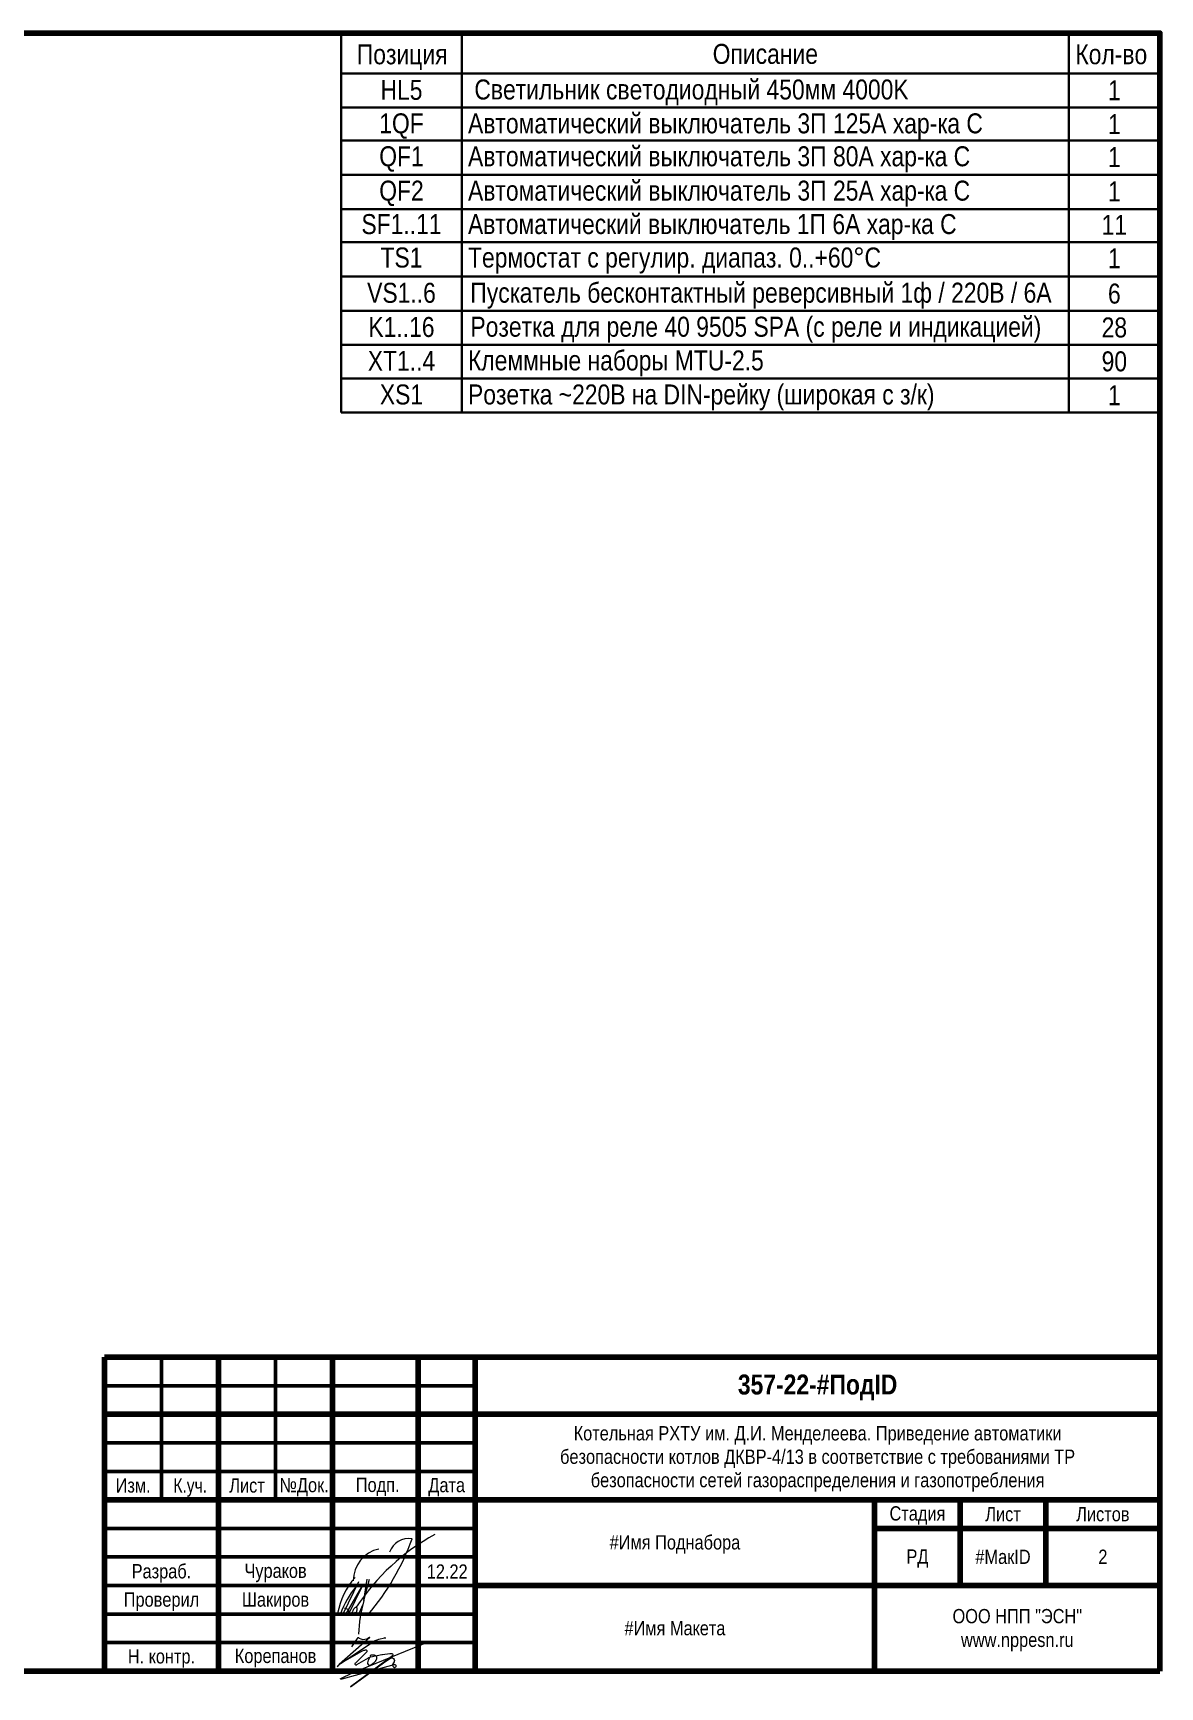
# Model space of a CAD drawing. Header units: millimetres. Extents: x -6000 to 26000, y -6000 to 26000.
# Drawn here: x 217.5 to 415, y -5159.4 to -4869.7 of the extents above; entities that cross this region are included whole.
import ezdxf

# ---------------------------------------------------------------- set-up
doc = ezdxf.new("R2010")
doc.units = ezdxf.units.MM
doc.header["$MEASUREMENT"] = 0
for name, color, linetype, lineweight in [('0_Ном._пера__1', 7, 'Continuous', 15), ('0_Ном._пера__241', 7, 'Continuous', 50), ('0_Ном._пера__246', 7, 'Continuous', 100), ('2D - Общий_Ном._пера__21', 7, 'Continuous', 30), ('Аннотация - Текст_Ном._пера__1', 7, 'Continuous', 15)]:
    doc.layers.add(name, color=color, linetype=linetype, lineweight=lineweight)
doc.layers.add('0_Ном._пера__9', color=7, linetype='Continuous', lineweight=15, true_color=0x3dad99)
doc.styles.add('СГЕНЕРИР_СТИЛЬ_1', font='')
doc.styles.add('СГЕНЕРИР_СТИЛЬ_4', font='')
doc.styles.get('СГЕНЕРИР_СТИЛЬ_1').set_extended_font_data('Arial Narrow')
doc.styles.get('СГЕНЕРИР_СТИЛЬ_4').set_extended_font_data('Arial Narrow', bold=True)

msp = doc.modelspace()

# ---------------------------------------------------------------- linework, layer by layer
at = {"layer": '0_Ном._пера__241', "color": 7, "linetype": 'Continuous', "lineweight": 50}
for p, q in [((240, -5101.67), (240, -5126.67)), ((260, -5101.67), (260, -5126.67)), ((230, -5106.67), (295, -5106.67)), ((230, -5116.67), (295, -5116.67)), ((295, -5121.67), (230, -5121.67)), ((295, -5131.67), (230, -5131.67)), ((295, -5136.67), (230, -5136.67)), ((295, -5141.67), (230, -5141.67)), ((295, -5146.67), (230, -5146.67)), ((295, -5151.67), (230, -5151.67))]:
    msp.add_line(p, q, dxfattribs=at)
at = {"layer": '0_Ном._пера__246', "color": 7, "linetype": 'Continuous', "lineweight": 100}
for p, q in [((415, -5101.67), (230, -5101.67)), ((230, -5101.67), (230, -5156.67)), ((250, -5101.67), (250, -5156.67)), ((270, -5101.67), (270, -5156.67)), ((285, -5101.67), (285, -5156.67)), ((295, -5101.67), (295, -5156.67)), ((415, -5111.67), (230, -5111.67)), ((415, -5126.67), (230, -5126.67)), ((365, -5156.67), (365, -5126.67)), ((380, -5126.67), (380, -5141.67)), ((395, -5126.67), (395, -5141.67)), ((415, -5131.67), (365, -5131.67)), ((415, -5141.67), (295, -5141.67))]:
    msp.add_line(p, q, dxfattribs=at)
at = {"layer": '0_Ном._пера__246', "color": 7, "linetype": 'Continuous', "lineweight": 100, "flags": 128}
msp.add_lwpolyline([(415, -5156.67), (415, -4869.67), (20, -4869.67), (20, -5156.67)], close=True, dxfattribs=at)
at = {"layer": '0_Ном._пера__9', "color": 135, "linetype": 'Continuous', "lineweight": 15, "true_color": 0x3dad99}
for p, q in [((274.54, -5141.02), (271.86, -5146.57)), ((272.35, -5146.66), (275.1, -5141.88)), ((275.1, -5141.88), (272.84, -5146.57)), ((275.49, -5144.31), (276.47, -5140.55)), ((275.49, -5144.31), (276.07, -5140.58)), ((274.27, -5145.73), (274.13, -5146.77)), ((274.53, -5146.82), (275.27, -5145.08)), ((273.33, -5146.66), (273.51, -5146.34))]:
    msp.add_line(p, q, dxfattribs=at)
at = {"layer": '0_Ном._пера__9', "color": 135, "linetype": 'Continuous', "lineweight": 15, "true_color": 0x3dad99, "flags": 128}
for points in [[(273.37, -5152.43), (274.48, -5150.8, -0.414214), (274.51, -5150.79), (274.64, -5150.88, 0.267949), (275.98, -5150.99), (276.48, -5150.75, -0.775573), (276.51, -5150.78), (271.17, -5155.52), (270.81, -5155.87), (270.95, -5155.73, 0.030067), (271.39, -5155.36), (276.91, -5151.67, -0.091908), (278.11, -5151.08), (279.12, -5150.81, -0.933541), (279.19, -5150.93)], [(271.87, -5155.05), (275.11, -5153.2, -0.08719), (275.64, -5152.97), (275.75, -5152.94, -0.702393), (275.98, -5153.28), (273.94, -5155.31, 0.136086), (273.9, -5155.41, 0.443716), (274.02, -5155.55), (274.18, -5155.55, 0.161222), (274.25, -5155.53), (276.29, -5154.33, -0.026522), (276.38, -5154.26, -0.768791), (276.46, -5154.34), (276.23, -5154.77, 0.105043), (276.11, -5155.19, 0.43472), (276.54, -5155.65, 0.16132), (276.66, -5155.61), (277.28, -5155.15, 0.102211), (277.56, -5154.84), (277.58, -5154.79, -0.023478), (277.62, -5154.74, 0.197304), (277.75, -5154.18, 0.161257), (277.69, -5154.07, 0.094433), (277.46, -5153.92), (277.44, -5153.91, 0.083774), (277.2, -5153.85, 0.05387), (276.8, -5153.87, 0.985858), (276.69, -5154.19), (278.65, -5153.75, -0.027151), (278.73, -5153.74), (280.02, -5153.6, -0.046388), (280.15, -5153.59), (280.38, -5153.61, -0.65616), (280.5, -5153.97), (273.14, -5159.44), (279.32, -5154.94), (280.16, -5154.39), (280.27, -5154.37, -0.038414), (280.38, -5154.36), (280.48, -5154.36), (280.5, -5154.37, -0.402341), (280.8, -5154.97, 0.020676), (280.78, -5155.03), (280.55, -5155.41, 0.467701), (280.83, -5156.02, 0.131652), (281.07, -5155.93, 0.726247), (280.97, -5155.56), (280.88, -5155.54, 0.115506), (280.74, -5155.55), (274.6, -5157.27), (271.6, -5158.1), (271.48, -5158.09, -0.747293), (271.44, -5157.94), (273.5, -5156.96), (286.93, -5151.49)]]:
    msp.add_lwpolyline(points, format="xyb", dxfattribs=at)
at = {"layer": '0_Ном._пера__9', "color": 135, "linetype": 'Continuous', "lineweight": 15, "true_color": 0x3dad99}
for centre, radius, start, end in [((306.41, -5166.51), 38.51, 118.6981, 146.8966), ((243.78, -5119.17), 42.61, 319.6537, 340.3805), ((283.34, -5136.95), 3.52, 80.6082, 161.7985), ((279.27, -5140.82), 5.66, 101.6434, 180.3746), ((283.79, -5148.91), 13.12, 138.6736, 169.7126), ((286.05, -5151.91), 15.59, 139.9163, 160.3208), ((272.19, -5146.36), 0.668, 353.3227, 96.6773), ((296.11, -5150.55), 21.55, 163.167, 179.0964), ((273.35, -5146.06), 0.661, 268.7016, 341.1724)]:
    msp.add_arc(centre, radius, start, end, dxfattribs=at)
msp.add_ellipse((273.9, -5146.13), major_axis=(0.248, 0.662), ratio=0.421875, dxfattribs=at)
at = {"layer": '2D - Общий_Ном._пера__21', "color": 7, "linetype": 'Continuous', "lineweight": 30}
for p, q in [((271.49, -4869.67), (271.49, -4936.14)), ((271.49, -4869.67), (415, -4869.67)), ((292.66, -4869.67), (292.66, -4936.14)), ((399.02, -4869.67), (399.02, -4936.14)), ((415, -4869.67), (415, -4936.14)), ((271.49, -4876.77), (415, -4876.77)), ((271.49, -4882.71), (415, -4882.71)), ((271.49, -4888.47), (415, -4888.47)), ((271.49, -4894.5), (415, -4894.5)), ((271.49, -4900.52), (415, -4900.52)), ((271.49, -4906.31), (415, -4906.31)), ((271.49, -4912.32), (415, -4912.32)), ((271.49, -4918.34), (415, -4918.34)), ((271.49, -4924.27), (415, -4924.27)), ((271.49, -4930.21), (415, -4930.21)), ((271.49, -4936.14), (415, -4936.14))]:
    msp.add_line(p, q, dxfattribs=at)

# ---------------------------------------------------------------- texts
at = {"layer": '0_Ном._пера__1', "color": 7, "linetype": 'Continuous', "lineweight": 15, "attachment_point": 5}
for s, insert, char_height, style in [('\\A1;{\\pqc;\\fArial Narrow|b1|i0|c204|p34;357-22\\fArial Narrow|b1|i0|c204|p34;-\\fArial Narrow|b1|i0|c204|p34;#ПодID}', (355, -5106.96), 3.5, 'СГЕНЕРИР_СТИЛЬ_4'), ('\\A1;{\\pqc;\\fArial Narrow|b0|i0|c204|p34;Изм.}', (235.04, -5124.16), 2.5, 'СГЕНЕРИР_СТИЛЬ_1'), ('\\A1;{\\W0.950000x;\\pqc;\\fArial Narrow|b0|i0|c204|p34;К.уч.}', (245.04, -5124.51), 2.5, 'СГЕНЕРИР_СТИЛЬ_1'), ('\\A1;{\\pqc;\\fArial Narrow|b0|i0|c204|p34;Лист}', (255, -5124.16), 2.5, 'СГЕНЕРИР_СТИЛЬ_1'), ('\\A1;{\\pqc;\\fArial Narrow|b0|i0|c204|p34;№Док.}', (265, -5124.43), 2.5, 'СГЕНЕРИР_СТИЛЬ_1'), ('\\A1;{\\pqc;\\fArial Narrow|b0|i0|c204|p34; Подп.}', (277.5, -5124.4), 2.5, 'СГЕНЕРИР_СТИЛЬ_1'), ('\\A1;{\\pqc;\\fArial Narrow|b0|i0|c204|p34;Дата}', (290, -5124.43), 2.5, 'СГЕНЕРИР_СТИЛЬ_1'), ('\\A1;{\\pqc;\\fArial Narrow|b0|i0|c204|p34;Стадия}', (372.5, -5129.4), 2.5, 'СГЕНЕРИР_СТИЛЬ_1'), ('\\A1;{\\pqc;\\fArial Narrow|b0|i0|c204|p34;Лист}', (387.5, -5129.18), 2.5, 'СГЕНЕРИР_СТИЛЬ_1'), ('\\A1;{\\pqc;\\fArial Narrow|b0|i0|c204|p34;Листов}', (405, -5129.18), 2.5, 'СГЕНЕРИР_СТИЛЬ_1'), ('\\A1;{\\pqc;\\fArial Narrow|b0|i0|c204|p34;#Имя Поднабора}', (330, -5134.48), 2.5, 'СГЕНЕРИР_СТИЛЬ_1'), ('\\A1;{\\pqc;\\fArial Narrow|b0|i0|c204|p34;РД}', (372.5, -5136.96), 2.5, 'СГЕНЕРИР_СТИЛЬ_1'), ('\\A1;{\\pqc;\\fArial Narrow|b0|i0|c204|p34;#МакID}', (387.5, -5136.66), 2.5, 'СГЕНЕРИР_СТИЛЬ_1'), ('\\A1;{\\pqc;\\fArial Narrow|b0|i0|c204|p34;#Имя Макета}', (330, -5149.16), 2.5, 'СГЕНЕРИР_СТИЛЬ_1')]:
    msp.add_mtext(s, dxfattribs=dict(at, insert=insert, char_height=char_height, style=style))
at = {"layer": '0_Ном._пера__1', "color": 7, "linetype": 'Continuous', "lineweight": 15, "insert": (355, -5119.48), "char_height": 2.5, "width": 102.1134, "attachment_point": 5, "line_spacing_factor": 0.984993, "style": 'СГЕНЕРИР_СТИЛЬ_1'}
msp.add_mtext('\\A1;{\\pqc;\\fArial Narrow|b0|i0|c204|p34;Котельная РХТУ им. Д.И. Менделеева. Приведение автоматики безопасности котлов ДКВР-4/13 в соответствие с требованиями ТР безопасности сетей газораспределения и газопотребления}', dxfattribs=at)
at = {"layer": '0_Ном._пера__1', "color": 7, "linetype": 'Continuous', "lineweight": 15, "insert": (390, -5149.49), "char_height": 2.5, "attachment_point": 5, "line_spacing_factor": 0.996855, "style": 'СГЕНЕРИР_СТИЛЬ_1'}
msp.add_mtext('\\A1;{\\pqc;\\fArial Narrow|b0|i0|c204|p34;ООО НПП "ЭСН"\\P\\pqc;\\fArial Narrow|b0|i0|c204|p34;www.nppesn.ru}', dxfattribs=at)
at = {"layer": 'Аннотация - Текст_Ном._пера__1', "color": 7, "linetype": 'Continuous', "lineweight": 15, "style": 'СГЕНЕРИР_СТИЛЬ_1'}
for s, insert, char_height, attachment_point in [('\\A1;{\\pqc;\\fArial Narrow|b0|i0|c204|p34;Позиция}', (282.18, -4871.64), 3.5, 2), ('\\A1;{\\pqc;\\fArial Narrow|b0|i0|c204|p34;Описание}', (345.84, -4871.57), 3.5, 2), ('\\A1;{\\pqc;\\fArial Narrow|b0|i0|c204|p34;Кол\\fArial Narrow|b0|i0|c204|p34;-во}', (406.48, -4871.63), 3.5, 2), ('\\A1;{\\pqc;\\fArial Narrow|b0|i0|c204|p34;HL5}', (282.07, -4877.87), 3.5, 2), ('\\A1;{\\pql;\\fArial Narrow|b0|i0|c204|p34; Светильник светодиодный 450мм 4000K}', (293.73, -4877.81), 3.5, 1), ('\\A1;{\\pqc;\\fArial Narrow|b0|i0|c204|p34;1}', (407.01, -4877.94), 3.5, 2), ('\\A1;{\\pqc;\\fArial Narrow|b0|i0|c204|p34;1\\fArial Narrow|b0|i0|c204|p34;QF}', (282.07, -4883.74), 3.5, 2), ('\\A1;{\\pql;\\fArial Narrow|b0|i0|c204|p34;Автоматический выключатель 3П 125А хар-ка C}', (293.73, -4883.74), 3.5, 1), ('\\A1;{\\pqc;\\fArial Narrow|b0|i0|c204|p34;1}', (407.01, -4883.88), 3.5, 2), ('\\A1;{\\pqc;\\fArial Narrow|b0|i0|c204|p34;QF1}', (282.07, -4889.51), 3.5, 2), ('\\A1;{\\pql;\\fArial Narrow|b0|i0|c204|p34;Автоматический выключатель 3П 80А\\fArial Narrow|b0|i0|c204|p34; хар-ка C}', (293.73, -4889.51), 3.5, 1), ('\\A1;{\\pqc;\\fArial Narrow|b0|i0|c204|p34;1}', (407.01, -4889.64), 3.5, 2), ('\\A1;{\\pqc;\\fArial Narrow|b0|i0|c204|p34;QF\\fArial Narrow|b0|i0|c204|p34;2}', (282.07, -4895.53), 3.5, 2), ('\\A1;{\\pql;\\fArial Narrow|b0|i0|c204|p34;Автоматический выключатель 3П 25А хар-ка C}', (293.73, -4895.53), 3.5, 1), ('\\A1;{\\pqc;\\fArial Narrow|b0|i0|c204|p34;1}', (407.01, -4895.66), 3.5, 2), ('\\A1;{\\pqc;\\fArial Narrow|b0|i0|c204|p34;SF1..11}', (282.07, -4901.39), 3.5, 2), ('\\A1;{\\pql;\\fArial Narrow|b0|i0|c204|p34;Автоматический выключатель \\fArial Narrow|b0|i0|c204|p34;1\\fArial Narrow|b0|i0|c204|p34;П \\fArial Narrow|b0|i0|c204|p34;6\\fArial Narrow|b0|i0|c204|p34;А хар-ка C}', (293.73, -4901.39), 3.49402, 1), ('\\A1;{\\pqc;\\fArial Narrow|b0|i0|c204|p34;1\\fArial Narrow|b0|i0|c204|p34;1}', (407.01, -4901.52), 3.5, 2), ('\\A1;{\\pqc;\\fArial Narrow|b0|i0|c204|p34;TS1}', (282.07, -4907.25), 3.5, 2), ('\\A1;{\\pql;\\fArial Narrow|b0|i0|c204|p34;Термостат с рег\\fArial Narrow|b0|i0|c204|p34;улир\\fArial Narrow|b0|i0|c204|p34;. диапаз. 0..+60°С}', (293.73, -4907.25), 3.5, 1), ('\\A1;{\\pqc;\\fArial Narrow|b0|i0|c204|p34;1}', (407.01, -4907.39), 3.5, 2), ('\\A1;{\\pqc;\\fArial Narrow|b0|i0|c204|p34;VS1..6}', (282.07, -4913.43), 3.5, 2), ('\\A1;{\\pqc;\\fArial Narrow|b0|i0|c204|p34;П\\fArial Narrow|b0|i0|c204|p34;ускатель бесконтактный реверсивный\\fArial Narrow|b0|i0|c204|p34; 1ф / 220В / 6А}', (345.07, -4913.41), 3.5, 2), ('\\A1;{\\pqc;\\fArial Narrow|b0|i0|c204|p34;6}', (407.01, -4913.57), 3.5, 2), ('\\A1;{\\pqc;\\fArial Narrow|b0|i0|c204|p34;K1..\\fArial Narrow|b0|i0|c204|p34;16}', (282.07, -4919.42), 3.5, 2), ('\\A1;{\\pqc;\\fArial Narrow|b0|i0|c204|p34;Розетка для реле 40 9505 SPA (с реле и индикацией)}', (344.18, -4919.37), 3.5, 2), ('\\A1;{\\pqc;\\fArial Narrow|b0|i0|c204|p34;28}', (407.01, -4919.5), 3.5, 2), ('\\A1;{\\pqc;\\fArial Narrow|b0|i0|c204|p34;XT\\fArial Narrow|b0|i0|c204|p34;1..4}', (282.07, -4925.35), 3.5, 2), ('\\A1;{\\pql;\\fArial Narrow|b0|i0|c204|p34;Клеммные наборы MTU-2.5}', (293.73, -4925.28), 3.5, 1), ('\\A1;{\\pqc;\\fArial Narrow|b0|i0|c204|p34;90}', (407.01, -4925.44), 3.5, 2), ('\\A1;{\\pqc;\\fArial Narrow|b0|i0|c204|p34;XS1}', (282.07, -4931.24), 3.5, 2), ('\\A1;{\\pql;\\fArial Narrow|b0|i0|c204|p34;Розетка ~220В на DIN-рейку (широкая с з/к)}', (293.73, -4931.24), 3.5, 1), ('\\A1;{\\pqc;\\fArial Narrow|b0|i0|c204|p34;1}', (407.01, -4931.37), 3.5, 2), ('\\A1;{\\pqc;\\fArial Narrow|b0|i0|c204|p34;2}', (405, -5135.39), 2.5, 2), ('\\A1;{\\pqc;\\fArial Narrow|b0|i0|c204|p34;Разраб.}', (240, -5137.92), 2.5, 2), ('\\A1;{\\pqc;\\fArial Narrow|b0|i0|c204|p34;Чураков}', (260, -5137.84), 2.5, 2), ('\\A1;{\\pqc;\\fArial Narrow|b0|i0|c204|p34;12.22}', (290.08, -5137.98), 2.5, 2), ('\\A1;{\\pqc;\\fArial Narrow|b0|i0|c204|p34;Проверил}', (240, -5142.88), 2.5, 2), ('\\A1;{\\pqc;\\fArial Narrow|b0|i0|c204|p34;Шакиров}', (260, -5142.88), 2.5, 2), ('\\A1;{\\pqc;\\fArial Narrow|b0|i0|c204|p34;Н. контр.}', (240, -5152.83), 2.5, 2), ('\\A1;{\\pqc;\\fArial Narrow|b0|i0|c204|p34;Корепанов}', (260, -5152.75), 2.5, 2)]:
    msp.add_mtext(s, dxfattribs=dict(at, insert=insert, char_height=char_height, attachment_point=attachment_point))

doc.saveas('drawing.dxf')
